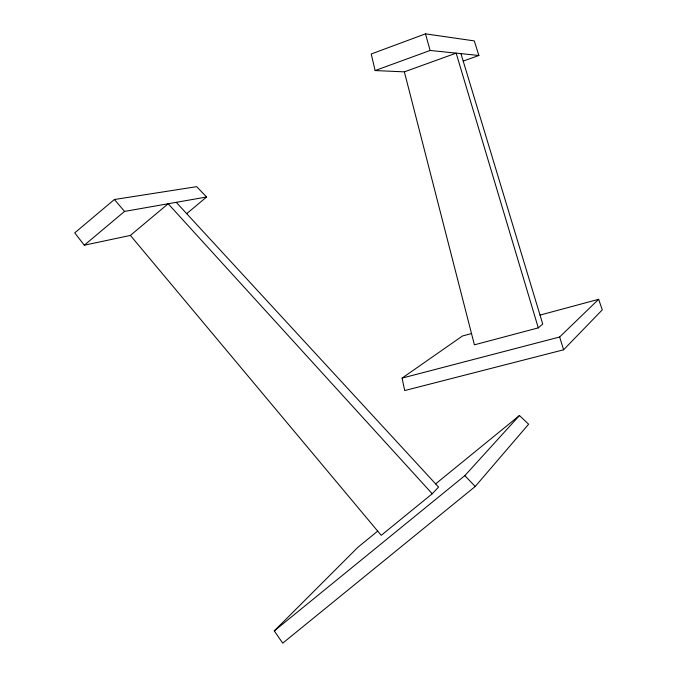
<?xml version="1.0" encoding="UTF-8"?>
<svg xmlns="http://www.w3.org/2000/svg" width="677" height="677" viewBox="0 0 677 677"><rect width="100%" height="100%" fill="white"/><g stroke="black" fill="none" stroke-linecap="round" stroke-linejoin="round"><path stroke-width="1.02" d="M377.707 531.123L357.972 547.219L274.27 630.913L282.732 643.15L475.212 486.492L528.627 424.2L519.462 415.526L435.633 483.886M274.27 630.913L464.854 475.626L519.462 415.526M186.691 213.67L206.612 196.999L196.668 186.666L114.405 199.512L74.732 232.863L84.312 245.201L130.399 235.418L381.236 535.338L432.231 493.77L438.578 487.076L176.248 202.33M471.505 333.549L462.493 335.978L402.096 378.096L404.685 390.561L563.619 349.789L602.268 309.88L598.646 299.31L540.018 315.101M402.096 378.096L559.651 336.994L598.646 299.31M463.203 61.099L478.893 55.48L474.289 40.899L425.469 33.85L371.224 53.999L375.117 70.56L404.372 71.855L474.399 344.83L538.283 327.871L542.726 324.055L460.944 53.635M84.312 245.201L124.551 211.419L206.612 196.999M130.399 235.418L168.175 203.752L432.231 493.77M375.117 70.56L430.123 50.462L478.893 55.48M404.372 71.855L456.154 53.136L538.283 327.871M464.854 475.626L475.212 486.492M114.405 199.512L124.551 211.419M559.651 336.994L563.619 349.789M425.469 33.85L430.123 50.462"/></g></svg>
